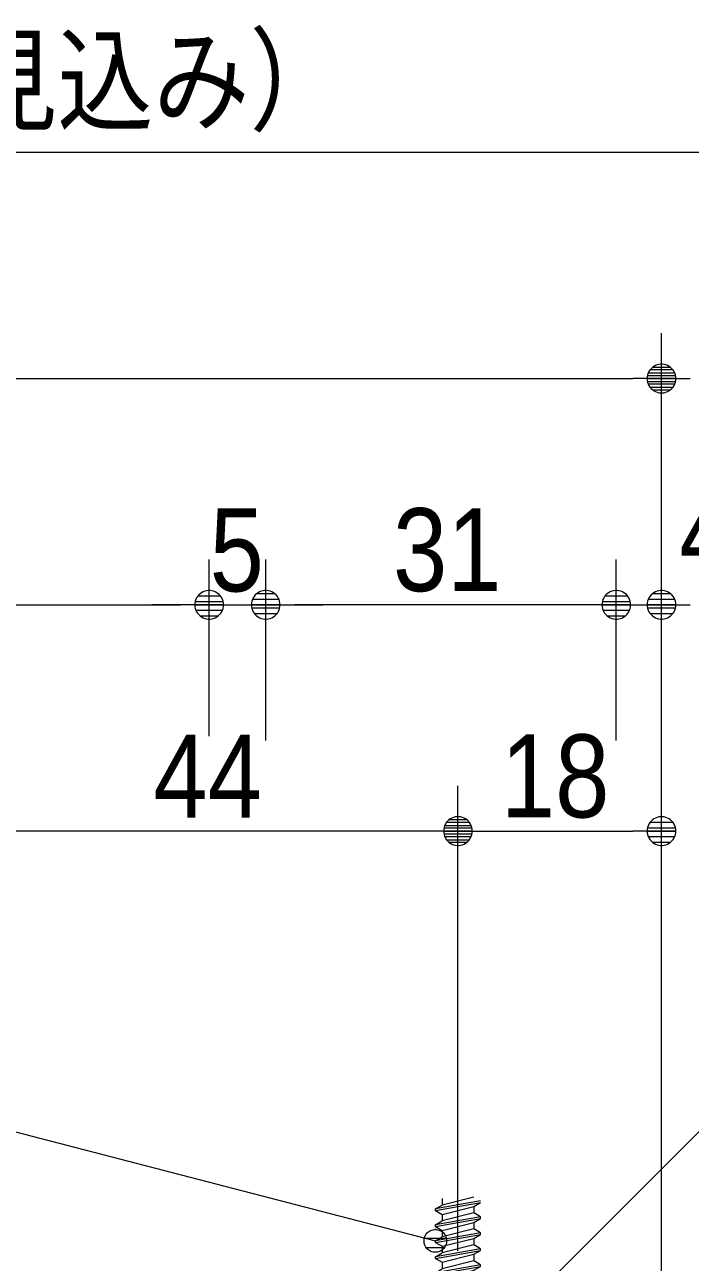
# Model space of a CAD drawing. Units: millimetres, scale not verified, with parts at other scales. Extents: x -6062 to 6062, y -3045 to 3045.
# Drawn here: x 1113 to 1407, y 1100 to 1647 of the extents above; entities that cross this region are included whole.
import ezdxf
from ezdxf.enums import TextEntityAlignment as Align

# ---------------------------------------------------------------- set-up
doc = ezdxf.new("R2010")
doc.units = ezdxf.units.MM
doc.header["$LTSCALE"] = 20
for name, color, linetype, lineweight in [('0-0_2寸法-1', 7, 'Continuous', 9), ('0-1_0', 7, 'Continuous', 9), ('0-2_2寸法-2', 7, 'Continuous', 9), ('0-3_2寸法-3', 7, 'Continuous', 9), ('0-4_3一般', 7, 'Continuous', 9)]:
    doc.layers.add(name, color=color, linetype=linetype, lineweight=lineweight)
doc.styles.add('ＭＳ Ｐゴシック', font='')
doc.styles.get('ＭＳ Ｐゴシック').set_extended_font_data('MS PGothic')

# ---------------------------------------------------------------- blocks, each defined once
blk = doc.blocks.new('_Dot')
at = {"layer": '0-1_0'}
for p, q in [((-10, 0), (-20, 0)), ((9.78, 2), (-9.78, 2)), ((7.99, 6), (-7.99, 6)), ((9.16, -3.98), (-9.16, -3.98)), ((6, -7.98), (-6, -7.98))]:
    blk.add_line(p, q, dxfattribs=at)
for points in [[(10, 0), (9.92, 1.25), (9.69, 2.49), (9.3, 3.68), (8.76, 4.82), (8.09, 5.88), (7.29, 6.85), (6.37, 7.71), (5.36, 8.44), (4.26, 9.05), (3.09, 9.51), (1.87, 9.82), (0.63, 9.98), (-0.63, 9.98), (-1.87, 9.82), (-3.09, 9.51), (-4.26, 9.05), (-5.36, 8.44), (-6.37, 7.71), (-7.29, 6.85), (-8.09, 5.88), (-8.76, 4.82), (-9.3, 3.68), (-9.69, 2.49), (-9.92, 1.25), (-10, 0), (0, 0)], [(-10, 0), (-9.92, -1.25), (-9.69, -2.49), (-9.3, -3.68), (-8.76, -4.82), (-8.09, -5.88), (-7.29, -6.85), (-6.37, -7.71), (-5.36, -8.44), (-4.26, -9.05), (-3.09, -9.51), (-1.87, -9.82), (-0.63, -9.98), (0.63, -9.98), (1.87, -9.82), (3.09, -9.51), (4.26, -9.05), (5.36, -8.44), (6.37, -7.71), (7.29, -6.85), (8.09, -5.88), (8.76, -4.82), (9.3, -3.68), (9.69, -2.49), (9.92, -1.25), (10, 0), (0, 0)]]:
    blk.add_lwpolyline(points, close=True, dxfattribs=at)
blk = doc.blocks.new('グループ-113')
at = {"layer": '0-4_3一般'}
for p, q in [((61983.7, 22570.2), (61703.7, 22499.5)), ((61703.7, 22558.3), (61703.7, 22499.5)), ((61643.7, 22451.6), (62043.7, 22522.2)), ((61643.7, 22451.6), (61643.7, 22464.9)), ((61983.7, 22487.6), (62043.7, 22522.2)), ((61983.7, 22487.6), (61983.7, 22428.9)), ((62043.7, 22394.2), (61643.7, 22323.6)), ((61643.7, 22323.6), (61703.7, 22358.2)), ((61643.7, 22310.2), (61643.7, 22323.6)), ((61703.7, 22416.9), (61703.7, 22358.2)), ((61703.7, 22275.6), (61983.7, 22346.3)), ((61983.7, 22346.3), (62043.7, 22380.9)), ((61983.7, 22346.3), (61983.7, 22287.5)), ((61643.7, 22310.2), (61703.7, 22275.6)), ((61643.7, 22168.9), (62043.7, 22239.6)), ((61983.7, 22287.5), (61703.7, 22216.9)), ((61703.7, 22275.6), (61703.7, 22216.9)), ((62043.7, 22252.9), (61983.7, 22287.5)), ((61983.7, 22204.9), (62043.7, 22239.6)), ((62043.7, 22239.6), (62043.7, 22252.9)), ((61643.7, 22168.9), (61643.7, 22182.2)), ((62043.7, 22111.6), (61643.7, 22040.9)), ((61703.7, 22134.3), (61703.7, 22075.5)), ((61983.7, 22204.9), (61983.7, 22146.2)), ((61983.7, 22063.6), (62043.7, 22098.2)), ((61643.7, 22040.9), (61703.7, 22075.5)), ((61643.7, 22027.6), (61643.7, 22040.9)), ((61643.7, 22027.6), (61703.7, 21992.9)), ((61703.7, 21992.9), (61983.7, 22063.6)), ((61983.7, 22004.9), (61703.7, 21934.2)), ((61703.7, 21992.9), (61703.7, 21934.2)), ((61983.7, 22063.6), (61983.7, 22004.9)), ((62043.7, 21970.2), (61983.7, 22004.9)), ((61643.7, 21886.2), (62043.7, 21956.9)), ((61643.7, 21886.2), (61643.7, 21899.6)), ((61983.7, 21922.3), (62043.7, 21956.9)), ((61983.7, 21922.3), (61983.7, 21863.5)), ((62043.7, 21956.9), (62043.7, 21970.2)), ((62043.7, 21828.9), (61643.7, 21758.2)), ((61643.7, 21758.2), (61703.7, 21792.9)), ((61703.7, 21851.6), (61703.7, 21792.9)), ((61703.7, 21710.3), (61983.7, 21780.9)), ((61983.7, 21780.9), (62043.7, 21815.6)), ((61983.7, 21780.9), (61983.7, 21714.9)), ((61643.7, 21744.9), (61643.7, 21758.2)), ((61643.7, 21744.9), (61703.5, 21710.4)), ((61653.7, 21664.9), (62033.7, 21664.9)), ((61703.5, 21710.4), (61703.7, 21710.3)), ((62033.7, 21664.9), (62193.7, 21664.9)), ((62193.7, 21664.9), (62193.7, 21592.7)), ((61843.7, 21404.9), (61843.7, 21356.6))]:
    blk.add_line(p, q, dxfattribs=at)
for points in [[(62043.7, 22535.6), (61643.7, 22464.9), (61703.7, 22499.5)], [(61643.7, 22451.6), (61703.7, 22416.9), (61983.7, 22487.6)], [(62043.7, 22394.2), (61983.7, 22428.9), (61703.7, 22358.2)], [(61643.7, 22310.2), (62043.7, 22380.9), (62043.7, 22394.2)], [(62043.7, 22252.9), (61643.7, 22182.2), (61703.7, 22216.9)], [(61643.7, 22168.9), (61703.7, 22134.3), (61983.7, 22204.9)], [(61643.7, 22027.6), (62043.7, 22098.2), (62043.7, 22111.6)], [(62043.7, 22111.6), (61983.7, 22146.2), (61703.7, 22075.5)], [(62043.7, 21970.2), (61643.7, 21899.6), (61703.7, 21934.2)], [(61643.7, 21886.2), (61703.7, 21851.6), (61983.7, 21922.3)], [(61643.7, 21744.9), (62043.7, 21815.6), (62043.7, 21828.9)], [(62043.7, 21828.9), (61983.7, 21863.5), (61703.7, 21792.9)], [(61493.7, 21592.7), (61493.7, 21664.9), (61653.7, 21664.9)]]:
    blk.add_lwpolyline(points, dxfattribs=at)
for centre, radius, start, end in [((61653.7, 21714.9), 50, 270, 312.40515), ((61653.7, 21714.9), 50, 312.40515, 354.8103), ((62033.7, 21714.9), 50, 180, 225), ((62033.7, 21714.9), 50, 225, 270), ((61593.7, 21592.7), 100, 180, 205.65891), ((62093.7, 21592.7), 100, 334.34109, 0), ((61593.7, 21592.7), 100, 205.65891, 231.31781), ((61843.7, 21904.9), 500, 231.31781, 250.65891), ((61843.7, 21904.9), 500, 289.34109, 308.68219), ((62093.7, 21592.7), 100, 308.68219, 334.34109), ((61843.7, 21904.9), 500, 250.65891, 270), ((61843.7, 21904.9), 500, 270, 289.34109)]:
    blk.add_arc(centre, radius, start, end, dxfattribs=at)
blk = doc.blocks.new('グループ-129')
at = {"layer": '0-4_3一般'}
blk.add_blockref('グループ-113', (0, 0), dxfattribs=at)
blk = doc.blocks.new('グループ-131')
at = {"layer": '0-4_3一般'}
blk.add_blockref('グループ-129', (0, 0), dxfattribs=at)

msp = doc.modelspace()

# ---------------------------------------------------------------- linework, layer by layer
at = {"layer": '0-0_2寸法-1'}
for p, q in [((642.4, 1590.25), (1536.97, 1590.25)), ((1394.68, 1410.25), (1394.68, 1510.25)), ((1394.68, 1410.25), (1394.68, 1510.25)), ((767.4, 1490.25), (1381.97, 1490.25)), ((1194.68, 1332.25), (1194.68, 1410.25)), ((1194.68, 1332.25), (1194.68, 1410.25)), ((1219.68, 1330.25), (1219.68, 1410.25)), ((1219.68, 1330.25), (1219.68, 1410.25)), ((1374.68, 1330.25), (1374.68, 1410.25)), ((987.4, 1390.25), (1181.97, 1390.25)), ((1181.97, 1390.25), (1169.26, 1390.25)), ((1194.68, 1390.25), (1219.68, 1390.25)), ((1361.97, 1390.25), (1232.4, 1390.25)), ((1232.4, 1390.25), (1245.11, 1390.25)), ((1304.68, 1104.75), (1304.68, 1310.25)), ((1304.68, 1104.75), (1304.68, 1310.25)), ((1394.68, 1070.25), (1394.68, 1310.25)), ((1291.97, 1290.25), (1097.4, 1290.25)), ((1317.4, 1290.25), (1381.97, 1290.25))]:
    msp.add_line(p, q, dxfattribs=at)
at = {"layer": '0-2_2寸法-2'}
for p, q in [((1374.68, 1330.25), (1374.68, 1410.25)), ((1394.68, 1310.25), (1394.68, 1410.25)), ((1361.97, 1390.25), (1349.26, 1390.25)), ((1374.68, 1390.25), (1394.68, 1390.25))]:
    msp.add_line(p, q, dxfattribs=at)
at = {"layer": '0-3_2寸法-3'}
for p, q in [((596.86, 1290.25), (1294.68, 1109.11)), ((1294.86, 1114.11), (1294.51, 1114.11)), ((1294.86, 1114.11), (1294.51, 1114.11)), ((1299.58, 1110.11), (1289.79, 1110.11)), ((1298.68, 1106.11), (1290.69, 1106.11))]:
    msp.add_line(p, q, dxfattribs=at)
msp.add_lwpolyline([(1344.18, 1090.25), (1579.68, 1325.75), (1777.24, 1325.75)], dxfattribs=at)
msp.add_circle((1294.68, 1109.11), 5.01, dxfattribs=at)
msp.add_circle((1294.68, 1109.11), 5.01, dxfattribs=at)

# ---------------------------------------------------------------- block references
at = {"layer": '0-0_2寸法-1', "xscale": 0.6356201, "yscale": 0.6356201}
for p in [(1394.68, 1490.25), (1194.68, 1390.25), (1194.68, 1390.25), (1374.68, 1390.25), (1304.68, 1290.25), (1394.68, 1290.25)]:
    msp.add_blockref('_Dot', p, dxfattribs=at)
at = {"layer": '0-0_2寸法-1', "xscale": 0.6356201, "yscale": 0.6356201, "rotation": 180}
for p in [(1394.68, 1490.25), (1219.68, 1390.25), (1219.68, 1390.25), (1304.68, 1290.25)]:
    msp.add_blockref('_Dot', p, dxfattribs=at)
at = {"layer": '0-2_2寸法-2', "xscale": 0.6356201, "yscale": 0.6356201}
msp.add_blockref('_Dot', (1374.68, 1390.25), dxfattribs=at)
at = {"layer": '0-2_2寸法-2', "xscale": 0.6356201, "yscale": 0.6356201, "rotation": 180}
msp.add_blockref('_Dot', (1394.68, 1390.25), dxfattribs=at)
at = {"layer": '0-4_3一般', "xscale": 0.05, "yscale": 0.05}
msp.add_blockref('グループ-131', (-1787.5, 0), dxfattribs=at)

# ---------------------------------------------------------------- texts
at = {"layer": '0-0_2寸法-1', "style": 'ＭＳ Ｐゴシック'}
for s, height, width, p in [('184（枠見込み）', 36.69, 0.85, (931.77, 1592.78)), ('31', 36.66, 0.9, (1275.96, 1385.29)), ('5', 36.66, 0.9, (1194.89, 1385.19)), ('44', 36.66, 0.9, (1169.99, 1285.19)), ('18', 36.66, 0.9, (1323.65, 1285.29))]:
    msp.add_text(s, height=height, dxfattribs=dict(at, width=width)).set_placement(p, align=Align.BOTTOM_LEFT)
at = {"layer": '0-2_2寸法-2', "style": 'ＭＳ Ｐゴシック', "width": 0.9}
msp.add_text('4', height=36.66, dxfattribs=at).set_placement((1402.6, 1392.72), align=Align.BOTTOM_LEFT)

doc.saveas('drawing.dxf')
